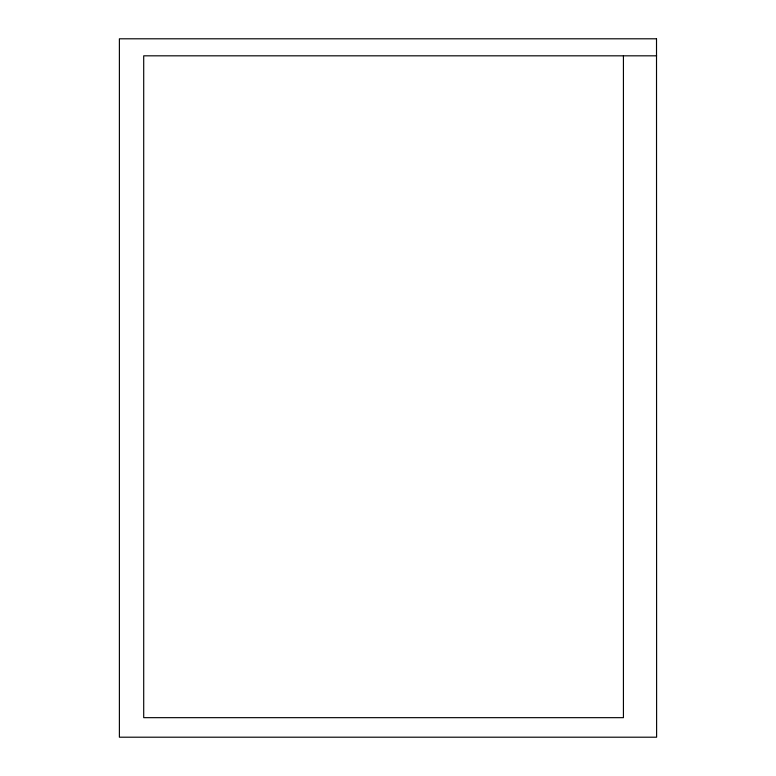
<?xml version="1.0" encoding="UTF-8"?>
<svg xmlns="http://www.w3.org/2000/svg" width="776" height="776" viewBox="0 0 776 776"><rect width="100%" height="100%" fill="white"/><g stroke="black" fill="none" stroke-linecap="round" stroke-linejoin="round"><path stroke-width="1.16" d="M656.612 55.823L143.706 55.823L143.706 717.664L623.429 717.664L623.429 55.823M656.515 38.8L119.388 38.8L119.388 737.2L656.612 737.2L656.515 38.8"/></g></svg>
